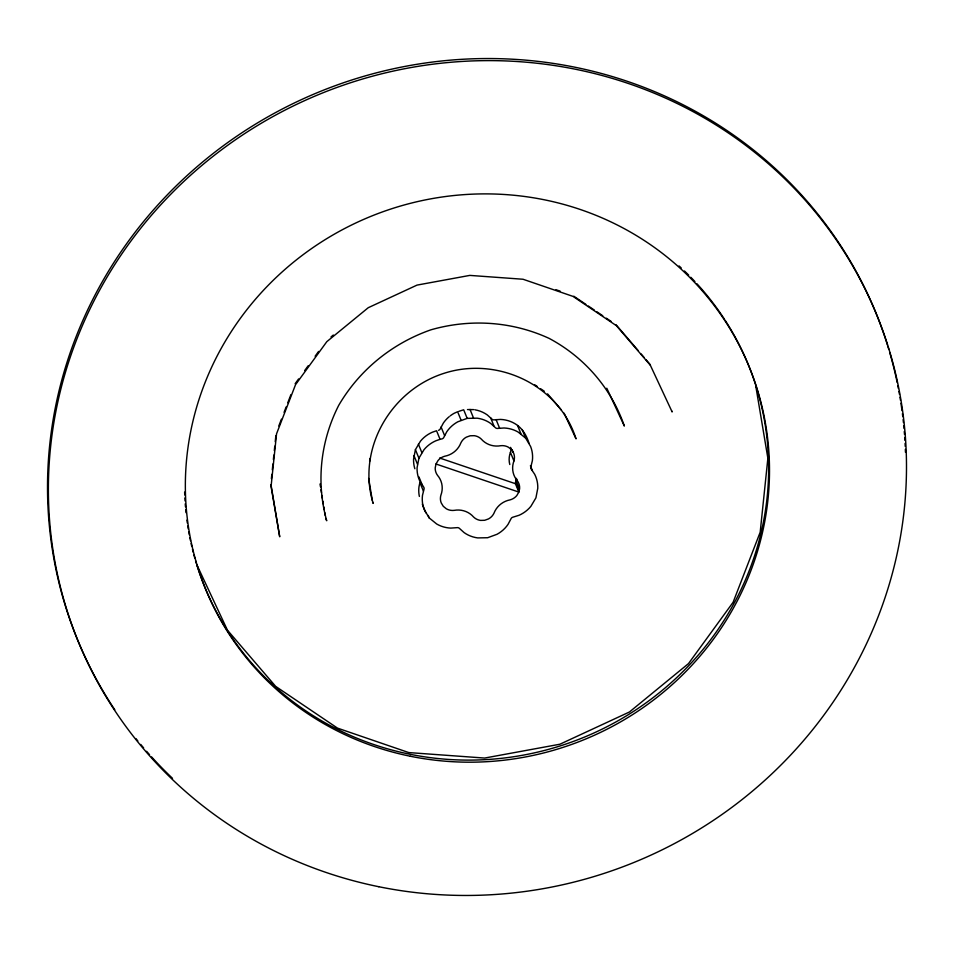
<?xml version="1.0" encoding="UTF-8"?>
<svg xmlns="http://www.w3.org/2000/svg" width="954" height="954" viewBox="0 0 954 954"><rect width="100%" height="100%" fill="white"/><g stroke="black" fill="none" stroke-linecap="round" stroke-linejoin="round"><path stroke-width="1.43" d="M271.377 478.777L271.842 474.329M272.307 469.881L272.916 463.942M273.381 459.494L273.846 455.046M274.311 450.61L274.764 446.162M275.229 441.714L275.849 435.775M369.627 461.39L369.913 458.564M440.056 439.329L435.799 440.808A30.862 29.693 -22.2 0 0 423.958 449.751L418.925 458.23L417.077 467.77A30.862 29.693 -22.2 0 0 420.154 481.782L423.636 487.005A2.767 2.659 -22.2 0 1 424.017 489.211L422.479 495.376A30.862 29.693 -22.2 0 0 424.256 509.627L429.169 517.903L436.693 524.008A30.862 29.693 -22.2 0 0 450.777 528.099L457.252 527.645A2.767 2.659 -22.2 0 1 459.423 528.385L464.109 532.606A30.862 29.693 -22.2 0 0 477.727 537.913L487.661 537.722L497.046 534.276A30.862 29.693 -22.2 0 0 508.053 524.354L511.046 518.69A2.767 2.659 -22.2 0 1 512.835 517.211L519.048 515.279A30.862 29.693 -22.2 0 0 530.889 506.324L535.921 497.857L537.77 488.305A30.862 29.693 -22.2 0 0 534.693 474.305L531.211 469.082A2.767 2.659 -22.2 0 1 530.841 466.876L532.368 460.71A30.862 29.693 -22.2 0 0 530.591 446.46L525.69 438.184L518.153 432.067A30.862 29.693 -22.2 0 0 504.07 427.988L497.594 428.429A2.767 2.659 -22.2 0 1 495.424 427.702L490.738 423.469A30.862 29.693 -22.2 0 0 477.131 418.174L467.186 418.365L457.801 421.799A30.862 29.693 -22.2 0 0 446.794 431.721L443.801 437.397A2.767 2.659 -22.2 0 1 442.024 438.864L440.056 439.329L436.562 430.755L432.305 432.234A30.862 29.693 -22.2 0 0 420.452 441.177L415.419 449.644L413.571 459.196A30.862 29.693 -22.2 0 0 414.847 468.736M436.002 464.014L518.845 492.073L519.632 488.174A12.617 12.14 -22.2 0 0 517.342 480.78A20.976 20.177 -22.2 0 1 513.944 460.949A12.617 12.14 -22.2 0 0 513.634 453.174L511.594 449.823L508.542 447.295A12.617 12.14 -22.2 0 0 500.755 445.709A20.976 20.177 -22.2 0 1 481.317 439.114A12.617 12.14 -22.2 0 0 474.233 435.68L470.179 435.787L466.327 437.159A12.617 12.14 -22.2 0 0 460.842 442.966A20.976 20.177 -22.2 0 1 444.802 456.215A12.617 12.14 -22.2 0 0 438.029 460.543L436.002 464.014L435.215 467.901A12.617 12.14 -22.2 0 0 437.504 475.307A20.976 20.177 -22.2 0 1 440.915 495.126A12.617 12.14 -22.2 0 0 441.225 502.901L443.252 506.264L446.305 508.78A12.617 12.14 -22.2 0 0 454.092 510.378A20.976 20.177 -22.2 0 1 473.53 516.961A12.617 12.14 -22.2 0 0 480.613 520.407L484.68 520.288L488.52 518.916A12.617 12.14 -22.2 0 0 494.017 513.121A20.976 20.177 -22.2 0 1 510.044 499.872A12.617 12.14 -22.2 0 0 516.818 495.543L518.845 492.073L515.339 483.487L516.138 479.6M278.795 425.997L281.43 419.176M284.065 412.355L286.176 406.893M287.762 402.803L290.922 394.61M449.131 416.731A30.862 29.693 -22.2 0 0 443.3 423.147L440.307 428.811A2.767 2.659 -22.2 0 1 438.518 430.29M295.144 383.699L298.614 378.917M304.696 370.557L308.178 365.776M315.118 356.224L318.6 351.442M331.026 336.917L333.328 335.033M458.838 411.341L463.68 409.791L467.186 418.365M529.029 443.312C526.572 435.286 522.136 427.726 514.647 423.493A30.862 29.693 -22.2 0 0 500.564 419.414L494.1 419.855A2.767 2.659 -22.2 0 1 491.93 419.116L487.244 414.895A30.862 29.693 -22.2 0 0 474.853 409.779M467.484 409.564L473.625 409.6M439.603 458.003L515.422 483.69M555.955 289.706L560.129 291.137M573.831 296.229L585.875 304.362M588.296 305.995L594.318 310.062M596.727 311.684L602.749 315.75M606.362 318.195L611.18 321.45M534.812 384.832L537.174 386.418M540.715 388.815L544.257 391.2M616.01 324.706L638.226 350.607M641.124 353.982L644.022 357.356M645.953 359.61L649.817 364.118L672.141 411.949L671.735 410.971M650.211 365.096L616.403 325.684L573.02 296.396L523.03 279.248L469.821 275.396L417.029 285.103L368.256 307.701L326.817 341.663L295.537 384.677L276.553 433.796L271.163 485.681L279.713 536.792L270.757 484.704M547.536 393.871L561.334 409.958M606.792 388.23L624.345 426.056C611.359 388.29 584.361 357.178 549.17 338.408C512.048 321.295 470.083 318.564 430.862 329.834C392.177 343.368 359.408 369.937 338.706 405.367C320.544 441.022 315.941 482.116 326.709 520.741L325.779 518.463M564.1 413.165L576.025 438.852C559.127 384.76 497.153 356.14 444.159 373.276C390.89 390.067 356.462 449.107 373.169 503.39L372.573 501.923M196.81 564.708L227.446 630.177L275.646 686.367L337.489 728.117L408.777 752.575L484.632 758.06L559.903 744.227L629.437 711.994L688.514 663.579L733.113 602.26L760.183 532.225L767.875 458.254L755.675 385.38M522.184 429.598L525.69 438.184M517.557 425.52L521.063 434.094M530.412 465.707L532.415 470.608M512.143 449.739L513.145 452.196M510.593 447.366L511.594 449.823M510.855 450.419A12.617 12.14 -22.2 0 1 510.438 452.375L513.944 460.949M496.08 419.569L499.586 428.155M516.341 478.324L517.342 480.78M490.583 417.709L494.089 426.295M516.007 480.697L519.501 489.283M515.613 482.33L519.119 490.905M470.012 409.409L473.506 417.995M461.128 420.32L457.634 411.734L454.295 413.225A30.862 29.693 -22.2 0 0 450.109 415.956M441.094 427.01L444.6 435.584M418.401 444.135L421.895 452.721M415.419 449.644L418.925 458.23M413.988 455.678L417.494 464.264M418.937 476.893L422.431 485.479M423.397 491.083L419.891 482.497L418.985 486.79A30.862 29.693 -22.2 0 0 419.366 496.426M428.167 515.446L429.169 517.903M422.312 504.189L425.818 512.763M368.649 478.443L372.334 500.456M320.007 484L320.496 486.874M320.973 489.748L321.45 492.61M321.939 495.484L322.416 498.358M322.893 501.232L323.382 504.106M323.859 506.979L324.336 509.841M324.813 512.715L325.302 515.589M725.052 320.15A293.629 282.539 -22.2 0 1 596.345 731.885A293.629 282.539 -22.2 0 1 196.834 564.959M196.405 563.552A293.629 282.539 -22.2 0 1 195.558 560.749M194.747 557.923A293.629 282.539 -22.2 0 1 193.96 555.073M193.209 552.223A293.629 282.539 -22.2 0 1 192.481 549.349M191.79 546.475A293.629 282.539 -22.2 0 1 191.122 543.577M190.49 540.668A293.629 282.539 -22.2 0 1 189.882 537.758M189.309 534.836A293.629 282.539 -22.2 0 1 188.773 531.903M188.26 528.969A293.629 282.539 -22.2 0 1 187.783 526.024M187.342 523.078A293.629 282.539 -22.2 0 1 186.936 520.121M186.042 512.739A293.629 282.539 -22.2 0 1 185.744 509.782M185.481 506.824A293.629 282.539 -22.2 0 1 185.243 503.867M185.04 500.91A293.629 282.539 -22.2 0 1 184.873 497.964M184.742 495.019A293.629 282.539 -22.2 0 1 184.635 492.073M679.045 265.939A293.629 282.539 -22.2 0 1 681.228 267.931M684.459 270.984A293.629 282.539 -22.2 0 1 688.705 275.146M690.791 277.268A293.629 282.539 -22.2 0 1 694.917 281.573M696.945 283.767A293.629 282.539 -22.2 0 1 724.253 318.922M887.959 346.636A431.351 415.062 -22.2 0 1 888.818 349.45M889.653 352.288A431.351 415.062 -22.2 0 1 897.213 382.626M897.809 385.559A431.351 415.062 -22.2 0 1 898.382 388.493M898.942 391.438A431.351 415.062 -22.2 0 1 899.479 394.396M899.992 397.353A431.351 415.062 -22.2 0 1 900.481 400.31M900.946 403.268A431.351 415.062 -22.2 0 1 902.019 410.685M902.412 413.666A431.351 415.062 -22.2 0 1 902.77 416.636M903.116 419.617A431.351 415.062 -22.2 0 1 903.438 422.586M903.748 425.567A431.351 415.062 -22.2 0 1 904.022 428.537M904.273 431.518A431.351 415.062 -22.2 0 1 904.511 434.487M904.726 437.457A431.351 415.062 -22.2 0 1 904.917 440.426M905.084 443.395A431.351 415.062 -22.2 0 1 905.227 446.365M905.346 449.322A431.351 415.062 -22.2 0 1 905.453 452.279M172.507 778.333A431.351 415.062 -22.2 0 1 151.567 756.904M149.551 754.662A431.351 415.062 -22.2 0 1 146.57 751.287M143.625 747.876A431.351 415.062 -22.2 0 1 140.715 744.43M137.841 740.96A431.351 415.062 -22.2 0 1 135.957 738.623M114.79 709.776A431.351 415.062 -22.2 0 1 297.863 101.291A431.351 415.062 -22.2 0 1 887.53 345.229M509.782 464.515A20.976 20.177 -22.2 0 1 510.438 452.375M410.268 756.236A293.629 282.539 -22.2 0 0 757.166 389.041A293.629 282.539 -22.2 0 0 264.83 288.835A293.629 282.539 -22.2 0 0 410.268 756.236M378.774 886.719A431.351 415.062 -22.2 0 0 888.377 347.304A431.351 415.062 -22.2 0 0 165.125 200.101A431.351 415.062 -22.2 0 0 378.774 886.719"/></g></svg>
